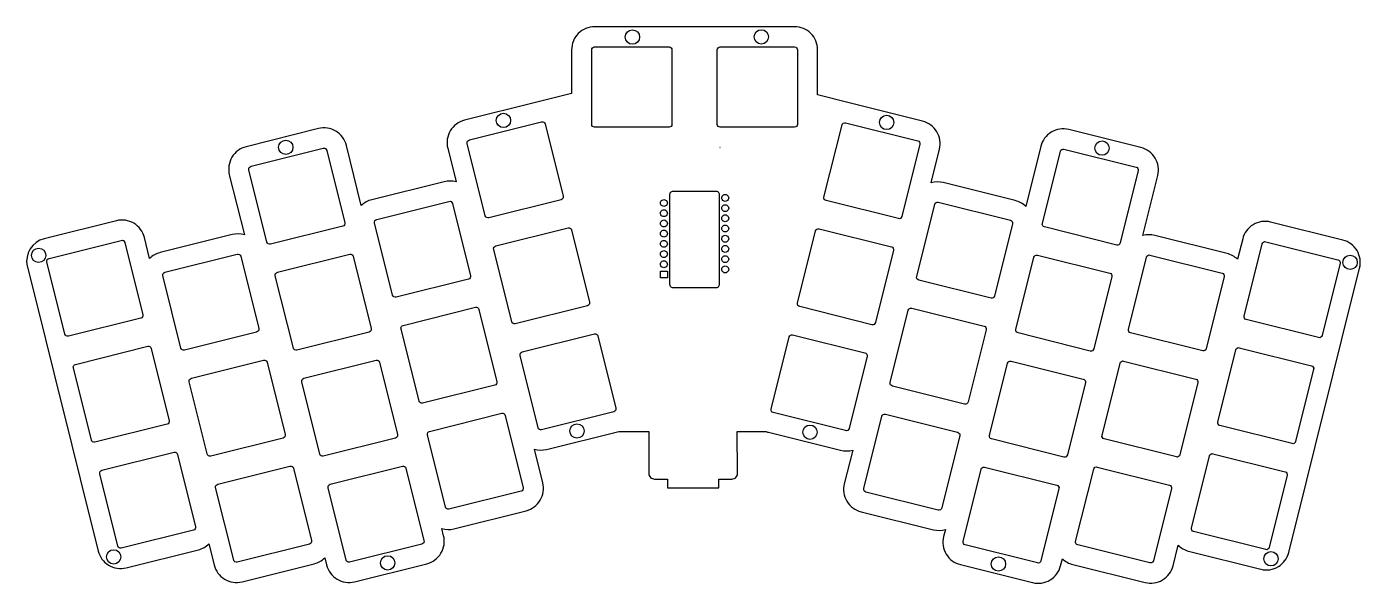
# Model space of a CAD drawing. Header units: millimetres. Extents: x -234 to -1, y 13 to 111.
import ezdxf

# ---------------------------------------------------------------- set-up
doc = ezdxf.new("R2010")
doc.units = ezdxf.units.MM
doc.layers.get('0').update_dxf_attribs({"linetype": 'CONTINUOUS'})

msp = doc.modelspace()

# ---------------------------------------------------------------- linework, layer by layer
for points in [[(-125.62, 32.65, 0.415263), (-124.62, 31.65), (-122.35, 31.65), (-122.35, 30.11), (-113.41, 30.11), (-113.41, 31.65), (-111.14, 31.65, 0.41652), (-110.14, 32.66), (-110.2, 39.97), (-105.25, 39.97, 0.032049), (-104.76, 39.81), (-92.14, 36.67, 0.132566), (-90.04, 36.71), (-91.51, 30.84, 0.414214), (-88.58, 25.96), (-75.96, 22.82, 0.132566), (-73.86, 22.86), (-74.18, 21.61, 0.414214), (-71.24, 16.73), (-58.63, 13.59, 0.414214), (-53.75, 16.52), (-53.44, 17.76, 0.132566), (-51.61, 16.74), (-38.99, 13.6, 0.414214), (-34.11, 16.53), (-33.23, 20.09, 0.132566), (-31.39, 19.07), (-18.78, 15.92, 0.414214), (-13.9, 18.85), (-10.76, 31.47), (-9.29, 37.34), (-6.15, 49.95), (-4.68, 55.82), (-1.54, 68.44, 0.414214), (-4.47, 73.32), (-17.08, 76.46, 0.414214), (-21.96, 73.53), (-22.85, 69.97, 0.132566), (-24.68, 70.99), (-37.3, 74.14, 0.132566), (-39.39, 74.1), (-36.78, 84.59, 0.414214), (-39.71, 89.46), (-52.33, 92.61, 0.414214), (-57.2, 89.68), (-59.82, 79.19, 0.132566), (-61.65, 80.21), (-74.27, 83.35, 0.132565), (-76.36, 83.31), (-74.9, 89.18, 0.414214), (-77.83, 94.06), (-90.45, 97.21), (-96.16, 98.63), (-96.16, 106.51, 0.414214), (-100.18, 110.54), (-135.09, 110.54, 0.414214), (-139.11, 106.51), (-139.11, 98.87), (-145.19, 97.35), (-157.8, 94.21, 0.414214), (-160.74, 89.33), (-159.27, 83.46, 0.132566), (-161.37, 83.5), (-173.98, 80.36, 0.132566), (-175.82, 79.34), (-178.43, 89.83, 0.414214), (-183.31, 92.76), (-195.92, 89.61, 0.414214), (-198.86, 84.73), (-196.24, 74.25, 0.132566), (-198.34, 74.29), (-210.95, 71.14, 0.132566), (-212.78, 70.12), (-213.69, 73.77, 0.414214), (-218.57, 76.7), (-231.19, 73.56, 0.404939), (-234.15, 68.8), (-234.12, 68.68), (-230.97, 56.06), (-229.51, 50.19), (-226.37, 37.58), (-224.9, 31.71), (-221.76, 19.1, 0.414214), (-216.88, 16.16), (-204.26, 19.31, 0.132566), (-202.43, 20.33), (-201.52, 16.68, 0.414214), (-196.64, 13.75), (-184.03, 16.89, 0.132566), (-182.2, 17.91), (-181.89, 16.67, 0.414214), (-177.01, 13.74), (-164.39, 16.88, 0.414214), (-161.46, 21.76), (-161.77, 23.01, 0.132566), (-159.67, 22.97), (-147.06, 26.11, 0.414214), (-144.13, 30.99), (-145.59, 36.86, 0.132566), (-143.49, 36.82), (-130.88, 39.96), (-125.6, 39.96)], [(-121.59, 106.51), (-121.59, 93.51, -0.414214), (-122.09, 93.01), (-135.09, 93.01, -0.414214), (-135.59, 93.51), (-135.59, 106.51, -0.414214), (-135.09, 107.01), (-122.09, 107.01, -0.414214)], [(-99.68, 106.51), (-99.68, 93.51, -0.414214), (-100.18, 93.01), (-113.18, 93.01, -0.414214), (-113.68, 93.51), (-113.68, 106.51, -0.414214), (-113.18, 107.01), (-100.18, 107.01, -0.414214)], [(-143.73, 93.57), (-140.59, 80.96, -0.414214), (-140.95, 80.35), (-153.56, 77.21, -0.414214), (-154.17, 77.57), (-157.32, 90.18, -0.414214), (-156.95, 90.79), (-144.34, 93.93, -0.414214)], [(-78.32, 90.03), (-81.47, 77.42, -0.414214), (-82.07, 77.06), (-94.69, 80.2, -0.414214), (-95.05, 80.81), (-91.9, 93.42, -0.414214), (-91.3, 93.79), (-78.68, 90.64, -0.414214)], [(-181.85, 88.97), (-178.71, 76.36, -0.414214), (-179.07, 75.75), (-191.68, 72.61, -0.414214), (-192.29, 72.97), (-195.44, 85.59, -0.414214), (-195.07, 86.19), (-182.46, 89.34, -0.414214)], [(-113.26, 89.49), (-113.18, 89.49, -0.005029)], [(-40.2, 85.44), (-43.34, 72.82, -0.414214), (-43.95, 72.46), (-56.56, 75.61, -0.414214), (-56.93, 76.21), (-53.78, 88.82, -0.414214), (-53.18, 89.19), (-40.56, 86.04, -0.414214)], [(-159.91, 79.72), (-156.77, 67.11, -0.414214), (-157.13, 66.5), (-169.74, 63.35, -0.414214), (-170.35, 63.72), (-173.5, 76.33, -0.414214), (-173.13, 76.94), (-160.52, 80.08, -0.414214)], [(-62.14, 76.18), (-65.29, 63.57, -0.414214), (-65.89, 63.21), (-78.51, 66.35, -0.414214), (-78.87, 66.96), (-75.72, 79.57, -0.414214), (-75.12, 79.93), (-62.5, 76.79, -0.414214)], [(-139.12, 75.09), (-135.98, 62.47, -0.414214), (-136.34, 61.87), (-148.96, 58.72, -0.414214), (-149.56, 59.09), (-152.71, 71.7, -0.414214), (-152.34, 72.31), (-139.73, 75.45, -0.414214)], [(-82.93, 71.55), (-86.07, 58.94, -0.414214), (-86.68, 58.57), (-99.29, 61.72, -0.414214), (-99.66, 62.32), (-96.51, 74.94, -0.414214), (-95.91, 75.3), (-83.29, 72.16, -0.414214)], [(-217.11, 72.92), (-213.97, 60.3, -0.414214), (-214.33, 59.7), (-226.95, 56.55, -0.414214), (-227.55, 56.92), (-230.7, 69.53, -0.414214), (-230.33, 70.14), (-217.72, 73.28, -0.414214)], [(-4.96, 69.29), (-8.1, 56.68, -0.414214), (-8.71, 56.31), (-21.32, 59.46, -0.414214), (-21.69, 60.06), (-18.54, 72.68, -0.414214), (-17.94, 73.04), (-5.32, 69.9, -0.414214)], [(-196.88, 70.5), (-193.73, 57.89, -0.414214), (-194.1, 57.28), (-206.71, 54.14, -0.414214), (-207.32, 54.5), (-210.46, 67.12, -0.414214), (-210.1, 67.72), (-197.49, 70.87, -0.414214)], [(-177.24, 70.49), (-174.1, 57.88, -0.414214), (-174.46, 57.27), (-187.08, 54.12, -0.414214), (-187.68, 54.49), (-190.83, 67.1, -0.414214), (-190.46, 67.71), (-177.85, 70.85, -0.414214)], [(-44.81, 66.95), (-47.95, 54.34, -0.414214), (-48.56, 53.98), (-61.17, 57.12, -0.414214), (-61.54, 57.73), (-58.39, 70.34, -0.414214), (-57.79, 70.71), (-45.17, 67.56, -0.414214)], [(-25.17, 66.97), (-28.32, 54.35, -0.414214), (-28.92, 53.99), (-41.54, 57.13, -0.414214), (-41.9, 57.74), (-38.76, 70.35, -0.414214), (-38.15, 70.72), (-25.54, 67.57, -0.414214)], [(-155.3, 61.24), (-152.16, 48.62, -0.414214), (-152.52, 48.02), (-165.14, 44.87, -0.414214), (-165.74, 45.23), (-168.89, 57.85, -0.414214), (-168.52, 58.45), (-155.91, 61.6, -0.414214)], [(-66.75, 57.7), (-69.89, 45.09, -0.414214), (-70.5, 44.72), (-83.11, 47.87, -0.414214), (-83.48, 48.47), (-80.33, 61.09, -0.414214), (-79.73, 61.45), (-67.11, 58.31, -0.414214)], [(-134.51, 56.6), (-131.37, 43.99, -0.414214), (-131.73, 43.38), (-144.35, 40.24, -0.414214), (-144.95, 40.6), (-148.1, 53.22, -0.414214), (-147.73, 53.82), (-135.12, 56.97, -0.414214)], [(-87.54, 53.07), (-90.68, 40.45, -0.414214), (-91.29, 40.09), (-103.9, 43.23, -0.414214), (-104.27, 43.84), (-101.12, 56.45, -0.414214), (-100.52, 56.82), (-87.9, 53.67, -0.414214)], [(-212.51, 54.43), (-209.36, 41.82, -0.414214), (-209.73, 41.21), (-222.34, 38.07, -0.414214), (-222.95, 38.43), (-226.09, 51.05, -0.414214), (-225.73, 51.65), (-213.11, 54.8, -0.414214)], [(-9.57, 50.81), (-12.71, 38.19, -0.414214), (-13.32, 37.83), (-25.93, 40.97, -0.414214), (-26.3, 41.58), (-23.15, 54.19, -0.414214), (-22.55, 54.56), (-9.93, 51.41, -0.414214)], [(-192.27, 52.02), (-189.13, 39.4, -0.414214), (-189.49, 38.8), (-202.1, 35.65, -0.414214), (-202.71, 36.02), (-205.85, 48.63, -0.414214), (-205.49, 49.24), (-192.88, 52.38, -0.414214)], [(-172.63, 52.01), (-169.49, 39.39, -0.414214), (-169.85, 38.79), (-182.47, 35.64, -0.414214), (-183.07, 36.01), (-186.22, 48.62, -0.414214), (-185.85, 49.22), (-173.24, 52.37, -0.414214)], [(-49.42, 48.47), (-52.56, 35.86, -0.414214), (-53.17, 35.49), (-65.78, 38.64, -0.414214), (-66.15, 39.24), (-63, 51.86, -0.414214), (-62.4, 52.22), (-49.78, 49.08, -0.414214)], [(-29.78, 48.48), (-32.93, 35.87, -0.414214), (-33.53, 35.5), (-46.15, 38.65, -0.414214), (-46.51, 39.26), (-43.36, 51.87, -0.414214), (-42.76, 52.23), (-30.14, 49.09, -0.414214)], [(-150.69, 42.75), (-147.55, 30.14, -0.414214), (-147.91, 29.53), (-160.53, 26.39, -0.414214), (-161.13, 26.75), (-164.28, 39.36, -0.414214), (-163.91, 39.97), (-151.3, 43.12, -0.414214)], [(-71.36, 39.22), (-74.5, 26.6, -0.414214), (-75.11, 26.24), (-87.72, 29.38, -0.414214), (-88.09, 29.99), (-84.94, 42.6, -0.414214), (-84.34, 42.97), (-71.72, 39.82, -0.414214)], [(-207.9, 35.95), (-204.75, 23.34, -0.414214), (-205.12, 22.73), (-217.73, 19.58, -0.414214), (-218.34, 19.95), (-221.48, 32.56, -0.414214), (-221.12, 33.17), (-208.5, 36.31, -0.414214)], [(-14.18, 32.32), (-17.32, 19.71, -0.414214), (-17.93, 19.34), (-30.54, 22.49, -0.414214), (-30.91, 23.09), (-27.76, 35.71, -0.414214), (-27.15, 36.07), (-14.54, 32.93, -0.414214)], [(-187.66, 33.53), (-184.52, 20.92, -0.414214), (-184.88, 20.31), (-197.5, 17.17, -0.414214), (-198.1, 17.53), (-201.25, 30.15, -0.414214), (-200.88, 30.75), (-188.27, 33.9, -0.414214)], [(-168.03, 33.52), (-164.88, 20.91, -0.414214), (-165.24, 20.3), (-177.86, 17.16, -0.414214), (-178.46, 17.52), (-181.61, 30.13, -0.414214), (-181.25, 30.74), (-168.63, 33.89, -0.414214)], [(-54.03, 29.99), (-57.17, 17.37, -0.414214), (-57.78, 17.01), (-70.39, 20.15, -0.414214), (-70.75, 20.76), (-67.61, 33.37, -0.414214), (-67, 33.74), (-54.39, 30.59, -0.414214)], [(-34.39, 30), (-37.53, 17.38, -0.414214), (-38.14, 17.02), (-50.75, 20.17, -0.414214), (-51.12, 20.77), (-47.97, 33.39, -0.414214), (-47.37, 33.75), (-34.75, 30.6, -0.414214)]]:
    msp.add_lwpolyline(points, format="xyb", close=True)
for points in [[(-121.39, 81.86), (-113.89, 81.86), (-113.77, 81.84), (-113.65, 81.8), (-113.55, 81.74), (-113.46, 81.65), (-113.39, 81.55), (-113.35, 81.43), (-113.34, 81.31), (-113.34, 65.56), (-113.35, 65.44), (-113.39, 65.32), (-113.46, 65.22), (-113.55, 65.13), (-113.65, 65.06), (-113.77, 65.02), (-113.89, 65.01), (-121.39, 65.01), (-121.51, 65.02), (-121.63, 65.06), (-121.73, 65.13), (-121.82, 65.22), (-121.89, 65.32), (-121.93, 65.44), (-121.94, 65.56), (-121.94, 81.31), (-121.93, 81.43), (-121.89, 81.55), (-121.82, 81.65), (-121.73, 81.74), (-121.63, 81.8), (-121.51, 81.84)], [(-123.57, 79.94), (-123.51, 80.09), (-123.42, 80.21), (-123.29, 80.31), (-123.15, 80.37), (-122.99, 80.39), (-122.84, 80.37), (-122.69, 80.31), (-122.57, 80.21), (-122.47, 80.09), (-122.41, 79.94), (-122.39, 79.79), (-122.41, 79.63), (-122.47, 79.49), (-122.57, 79.36), (-122.69, 79.27), (-122.84, 79.21), (-122.99, 79.19), (-123.15, 79.21), (-123.29, 79.27), (-123.42, 79.36), (-123.51, 79.49), (-123.57, 79.63), (-123.59, 79.79)], [(-112.87, 80.52), (-112.89, 80.68), (-112.87, 80.83), (-112.81, 80.98), (-112.72, 81.1), (-112.59, 81.2), (-112.45, 81.26), (-112.29, 81.28), (-112.14, 81.26), (-111.99, 81.2), (-111.87, 81.1), (-111.77, 80.98), (-111.71, 80.83), (-111.69, 80.68), (-111.71, 80.52), (-111.77, 80.38), (-111.87, 80.25), (-111.99, 80.16), (-112.14, 80.1), (-112.29, 80.08), (-112.45, 80.1), (-112.59, 80.16), (-112.72, 80.25), (-112.81, 80.38)], [(-112.81, 79.2), (-112.72, 79.32), (-112.59, 79.42), (-112.45, 79.48), (-112.29, 79.5), (-112.14, 79.48), (-111.99, 79.42), (-111.87, 79.32), (-111.77, 79.2), (-111.71, 79.05), (-111.69, 78.9), (-111.71, 78.74), (-111.77, 78.6), (-111.87, 78.47), (-111.99, 78.38), (-112.14, 78.32), (-112.29, 78.3), (-112.45, 78.32), (-112.59, 78.38), (-112.72, 78.47), (-112.81, 78.6), (-112.87, 78.74), (-112.89, 78.9), (-112.87, 79.05)], [(-122.57, 78.43), (-122.47, 78.31), (-122.41, 78.16), (-122.39, 78.01), (-122.41, 77.85), (-122.47, 77.71), (-122.57, 77.58), (-122.69, 77.49), (-122.84, 77.43), (-122.99, 77.41), (-123.15, 77.43), (-123.29, 77.49), (-123.42, 77.58), (-123.51, 77.71), (-123.57, 77.85), (-123.59, 78.01), (-123.57, 78.16), (-123.51, 78.31), (-123.42, 78.43), (-123.29, 78.53), (-123.15, 78.59), (-122.99, 78.61), (-122.84, 78.59), (-122.69, 78.53)], [(-111.77, 77.42), (-111.71, 77.27), (-111.69, 77.12), (-111.71, 76.96), (-111.77, 76.82), (-111.87, 76.69), (-111.99, 76.6), (-112.14, 76.54), (-112.29, 76.52), (-112.45, 76.54), (-112.59, 76.6), (-112.72, 76.69), (-112.81, 76.82), (-112.87, 76.96), (-112.89, 77.12), (-112.87, 77.27), (-112.81, 77.42), (-112.72, 77.54), (-112.59, 77.64), (-112.45, 77.7), (-112.29, 77.72), (-112.14, 77.7), (-111.99, 77.64), (-111.87, 77.54)], [(-122.39, 76.23), (-122.41, 76.07), (-122.47, 75.93), (-122.57, 75.8), (-122.69, 75.71), (-122.84, 75.65), (-122.99, 75.63), (-123.15, 75.65), (-123.29, 75.71), (-123.42, 75.8), (-123.51, 75.93), (-123.57, 76.07), (-123.59, 76.23), (-123.57, 76.38), (-123.51, 76.53), (-123.42, 76.65), (-123.29, 76.75), (-123.15, 76.81), (-122.99, 76.83), (-122.84, 76.81), (-122.69, 76.75), (-122.57, 76.65), (-122.47, 76.53), (-122.41, 76.38)], [(-123.51, 74.15), (-123.57, 74.29), (-123.59, 74.45), (-123.57, 74.6), (-123.51, 74.75), (-123.42, 74.87), (-123.29, 74.97), (-123.15, 75.03), (-122.99, 75.05), (-122.84, 75.03), (-122.69, 74.97), (-122.57, 74.87), (-122.47, 74.75), (-122.41, 74.6), (-122.39, 74.45), (-122.41, 74.29), (-122.47, 74.15), (-122.57, 74.02), (-122.69, 73.93), (-122.84, 73.87), (-122.99, 73.85), (-123.15, 73.87), (-123.29, 73.93), (-123.42, 74.02)], [(-111.87, 75.76), (-111.77, 75.64), (-111.71, 75.49), (-111.69, 75.34), (-111.71, 75.18), (-111.77, 75.04), (-111.87, 74.91), (-111.99, 74.82), (-112.14, 74.76), (-112.29, 74.74), (-112.45, 74.76), (-112.59, 74.82), (-112.72, 74.91), (-112.81, 75.04), (-112.87, 75.18), (-112.89, 75.34), (-112.87, 75.49), (-112.81, 75.64), (-112.72, 75.76), (-112.59, 75.86), (-112.45, 75.92), (-112.29, 75.94), (-112.14, 75.92), (-111.99, 75.86)], [(-123.42, 73.09), (-123.29, 73.19), (-123.15, 73.25), (-122.99, 73.27), (-122.84, 73.25), (-122.69, 73.19), (-122.57, 73.09), (-122.47, 72.97), (-122.41, 72.82), (-122.39, 72.67), (-122.41, 72.51), (-122.47, 72.37), (-122.57, 72.24), (-122.69, 72.15), (-122.84, 72.09), (-122.99, 72.07), (-123.15, 72.09), (-123.29, 72.15), (-123.42, 72.24), (-123.51, 72.37), (-123.57, 72.51), (-123.59, 72.67), (-123.57, 72.82), (-123.51, 72.97)], [(-112.59, 74.08), (-112.45, 74.14), (-112.29, 74.16), (-112.14, 74.14), (-111.99, 74.08), (-111.87, 73.98), (-111.77, 73.86), (-111.71, 73.71), (-111.69, 73.56), (-111.71, 73.4), (-111.77, 73.26), (-111.87, 73.13), (-111.99, 73.04), (-112.14, 72.98), (-112.29, 72.96), (-112.45, 72.98), (-112.59, 73.04), (-112.72, 73.13), (-112.81, 73.26), (-112.87, 73.4), (-112.89, 73.56), (-112.87, 73.71), (-112.81, 73.86), (-112.72, 73.98)], [(-112.14, 72.36), (-111.99, 72.3), (-111.87, 72.2), (-111.77, 72.08), (-111.71, 71.93), (-111.69, 71.78), (-111.71, 71.62), (-111.77, 71.48), (-111.87, 71.35), (-111.99, 71.26), (-112.14, 71.2), (-112.29, 71.18), (-112.45, 71.2), (-112.59, 71.26), (-112.72, 71.35), (-112.81, 71.48), (-112.87, 71.62), (-112.89, 71.78), (-112.87, 71.93), (-112.81, 72.08), (-112.72, 72.2), (-112.59, 72.3), (-112.45, 72.36), (-112.29, 72.38)], [(-122.41, 70.73), (-122.47, 70.59), (-122.57, 70.46), (-122.69, 70.37), (-122.84, 70.31), (-122.99, 70.29), (-123.15, 70.31), (-123.29, 70.37), (-123.42, 70.46), (-123.51, 70.59), (-123.57, 70.73), (-123.59, 70.89), (-123.57, 71.04), (-123.51, 71.19), (-123.42, 71.31), (-123.29, 71.41), (-123.15, 71.47), (-122.99, 71.49), (-122.84, 71.47), (-122.69, 71.41), (-122.57, 71.31), (-122.47, 71.19), (-122.41, 71.04), (-122.39, 70.89)], [(-112.81, 70.3), (-112.72, 70.42), (-112.59, 70.52), (-112.45, 70.58), (-112.29, 70.6), (-112.14, 70.58), (-111.99, 70.52), (-111.87, 70.42), (-111.77, 70.3), (-111.71, 70.15), (-111.69, 70), (-111.71, 69.84), (-111.77, 69.7), (-111.87, 69.57), (-111.99, 69.48), (-112.14, 69.42), (-112.29, 69.4), (-112.45, 69.42), (-112.59, 69.48), (-112.72, 69.57), (-112.81, 69.7), (-112.87, 69.84), (-112.89, 70), (-112.87, 70.15)], [(-122.99, 69.71), (-122.84, 69.69), (-122.69, 69.63), (-122.57, 69.53), (-122.47, 69.41), (-122.41, 69.26), (-122.39, 69.11), (-122.41, 68.95), (-122.47, 68.81), (-122.57, 68.68), (-122.69, 68.59), (-122.84, 68.53), (-122.99, 68.51), (-123.15, 68.53), (-123.29, 68.59), (-123.42, 68.68), (-123.51, 68.81), (-123.57, 68.95), (-123.59, 69.11), (-123.57, 69.26), (-123.51, 69.41), (-123.42, 69.53), (-123.29, 69.63), (-123.15, 69.69)], [(-123.59, 67.93), (-122.39, 67.93), (-122.39, 66.73), (-123.59, 66.73)], [(-112.14, 68.8), (-111.99, 68.74), (-111.87, 68.64), (-111.77, 68.52), (-111.71, 68.37), (-111.69, 68.22), (-111.71, 68.06), (-111.77, 67.92), (-111.87, 67.79), (-111.99, 67.7), (-112.14, 67.64), (-112.29, 67.62), (-112.45, 67.64), (-112.59, 67.7), (-112.72, 67.79), (-112.81, 67.92), (-112.87, 68.06), (-112.89, 68.22), (-112.87, 68.37), (-112.81, 68.52), (-112.72, 68.64), (-112.59, 68.74), (-112.45, 68.8), (-112.29, 68.82)]]:
    msp.add_lwpolyline(points, close=True)
for centre in [(-128.49, 108.73), (-105.99, 108.77), (-151, 94.19), (-84.1, 93.84), (-189, 89.51), (-46.51, 89.36), (-232.15, 70.66), (-3.21, 69.44), (-138.17, 40.03), (-97.5, 39.82), (-219.05, 18.08), (-17.02, 17.75), (-171.22, 17.02), (-64.6, 16.83)]:
    msp.add_circle(centre, 1.25)

doc.saveas('drawing.dxf')
